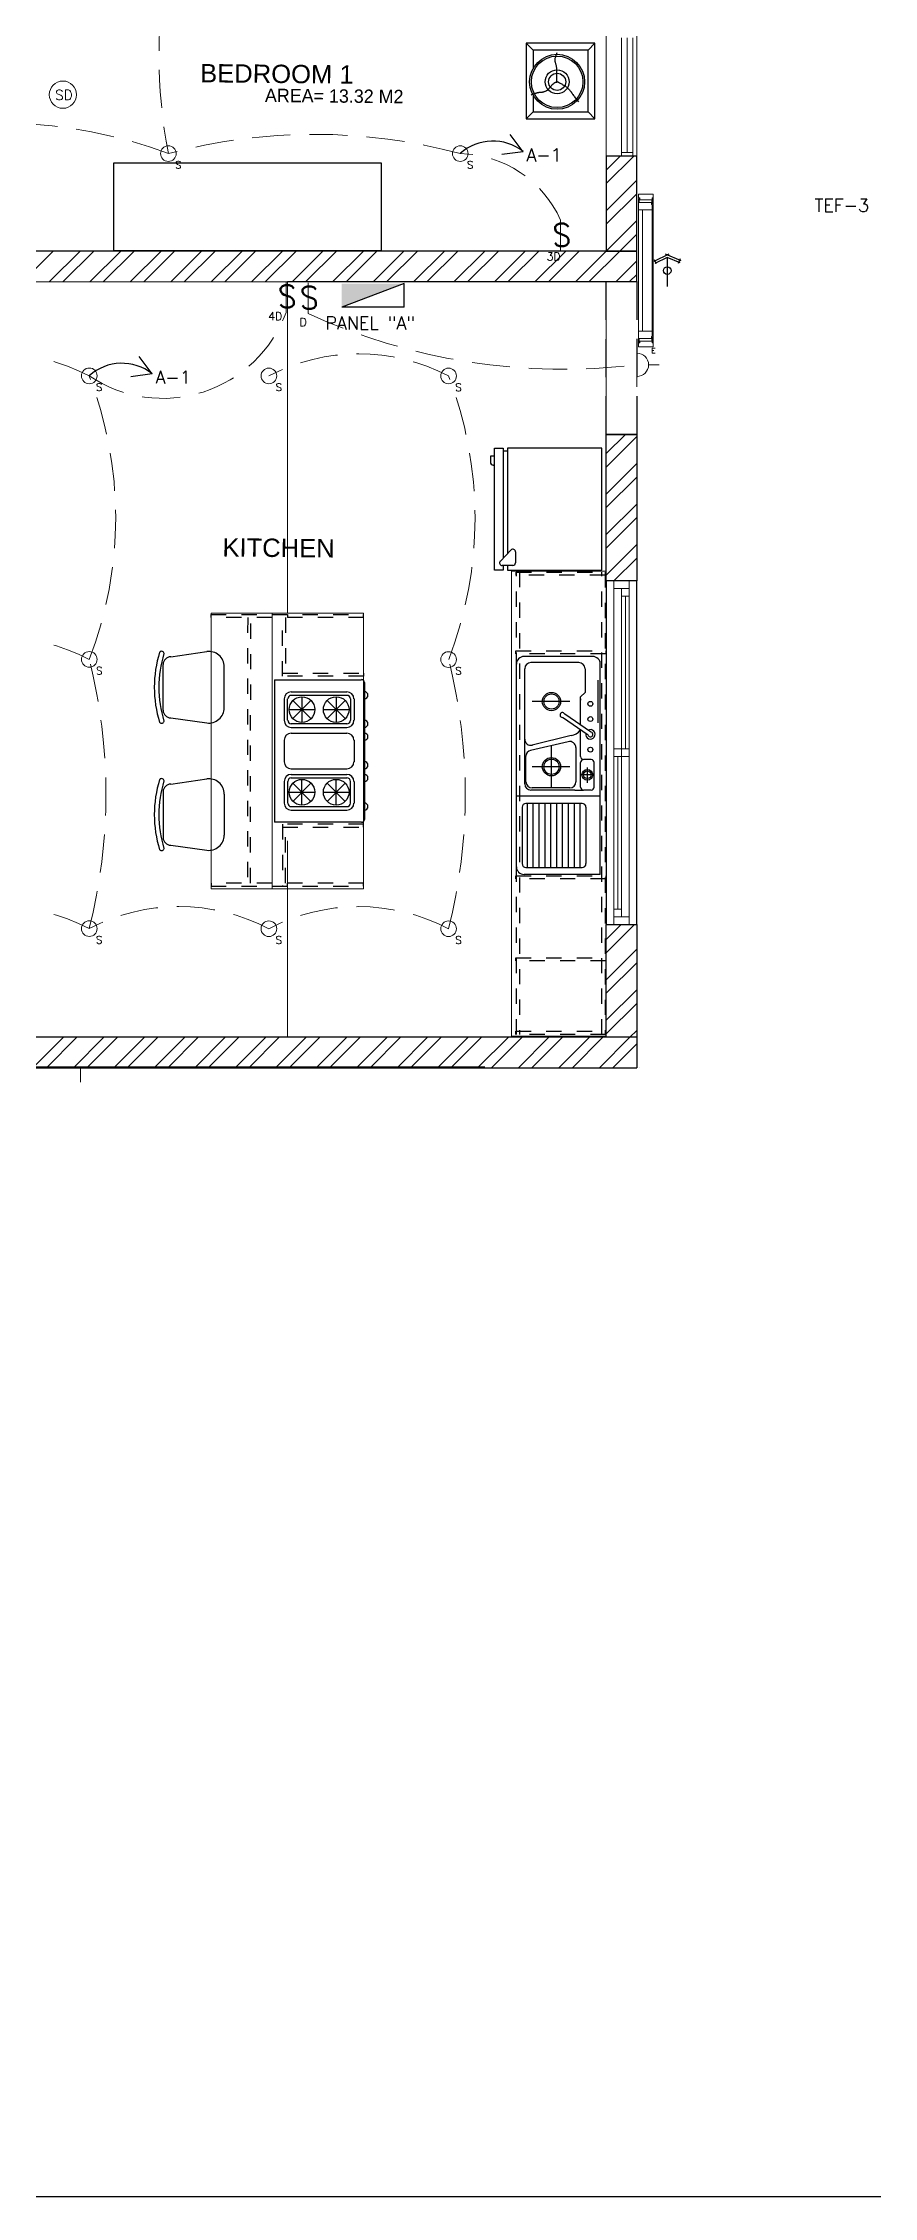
# Model space of a CAD drawing. Header units: millimetres. Extents: x 1605 to 1638, y 1273 to 1481.
# Drawn here: x 1614.85 to 1620.3, y 1456.2 to 1470.31 of the extents above; entities that cross this region are included whole.
import ezdxf

# ---------------------------------------------------------------- set-up
doc = ezdxf.new("R2010")
doc.units = ezdxf.units.MM
for name, pattern in [('DASHED2', [0.375, 0.25, -0.125]), ('HIDDEN', [0.375, 0.25, -0.125]), ('PLANTAS$0$HIDDEN', [0.375, 0.25, -0.125])]:
    doc.linetypes.add(name, pattern=pattern)
for name, color, linetype, lineweight in [('Electrico Salidas', 160, 'Continuous', 15), ('iluminacion', 1, 'Continuous', 15), ('MUEBLE COCINA', 3, 'Continuous', 20), ('muro bajo', 123, 'Continuous', 9), ('PERSONAS', 1, 'Continuous', 0), ('Ventanas', 3, 'Continuous', 13)]:
    doc.layers.add(name, color=color, linetype=linetype, lineweight=lineweight)
doc.layers.add('Ha-Muros 0.20', color=7, linetype='Continuous', true_color=0x8c8c8c)
for name, color, linetype in [('Li-Proyecciones', 40, 'HIDDEN'), ('Mo-Generales', 9, 'Continuous'), ('Mu-0.20', 5, 'Continuous'), ('Mu-Alfeizar', 141, 'Continuous'), ('Pi-Interior PI-02', 9, 'Continuous'), ('PLANTAS$0$proyeccion', 6, 'PLANTAS$0$HIDDEN'), ('Plump', 7, 'Continuous'), ('TEXTS', 1, 'Continuous'), ('Tx-Espacio', 7, 'Continuous')]:
    doc.layers.add(name, color=color, linetype=linetype)
doc.styles.add('CHICO', font='stylu.ttf')
doc.styles.add('GORDITA', font='swissek.ttf')
doc.styles.add('TEXTM', font='romans9.shx')
doc.styles.add('TEXTS', font='romans9.shx')

# ---------------------------------------------------------------- blocks, each defined once
blk = doc.blocks.new('A$Cec5ab6e8')
at = {"color": 9, "true_color": 0xc7c8ca}
for p, q in [((29.565, 15.59, 0), (29.115, 15.59, 0)), ((29.115, 15.59, 0), (29.115, 15.095, 0)), ((29.52, 15.545, 0), (29.16, 15.545, 0)), ((29.16, 15.545, 0), (29.16, 15.424, 0)), ((29.313, 15.517, 0), (29.315, 15.522, 0)), ((29.315, 15.522, 0), (29.317, 15.528, 0)), ((29.565, 15.59, 0), (29.52, 15.545, 0)), ((29.52, 15.14, 0), (29.52, 15.545, 0)), ((29.565, 15.095, 0), (29.565, 15.59, 0)), ((29.304, 15.487, 0), (29.305, 15.492, 0)), ((29.304, 15.483, 0), (29.304, 15.487, 0)), ((29.304, 15.479, 0), (29.304, 15.483, 0)), ((29.304, 15.475, 0), (29.304, 15.479, 0)), ((29.304, 15.472, 0), (29.304, 15.475, 0)), ((29.305, 15.468, 0), (29.304, 15.472, 0)), ((29.305, 15.492, 0), (29.306, 15.496, 0)), ((29.306, 15.465, 0), (29.305, 15.468, 0)), ((29.306, 15.496, 0), (29.308, 15.501, 0)), ((29.307, 15.462, 0), (29.306, 15.465, 0)), ((29.308, 15.458, 0), (29.307, 15.462, 0)), ((29.308, 15.501, 0), (29.309, 15.506, 0)), ((29.308, 15.455, 0), (29.308, 15.458, 0)), ((29.309, 15.452, 0), (29.308, 15.455, 0)), ((29.309, 15.506, 0), (29.311, 15.512, 0)), ((29.31, 15.449, 0), (29.309, 15.452, 0)), ((29.311, 15.445, 0), (29.31, 15.449, 0)), ((29.311, 15.512, 0), (29.313, 15.517, 0)), ((29.312, 15.442, 0), (29.311, 15.445, 0)), ((29.312, 15.439, 0), (29.312, 15.442, 0)), ((29.313, 15.436, 0), (29.312, 15.439, 0)), ((29.313, 15.433, 0), (29.313, 15.436, 0)), ((29.314, 15.429, 0), (29.313, 15.433, 0)), ((29.314, 15.426, 0), (29.314, 15.429, 0)), ((29.315, 15.423, 0), (29.314, 15.426, 0)), ((29.315, 15.42, 0), (29.315, 15.423, 0)), ((29.315, 15.417, 0), (29.315, 15.42, 0)), ((29.315, 15.414, 0), (29.315, 15.417, 0)), ((29.315, 15.411, 0), (29.315, 15.414, 0)), ((29.315, 15.407, 0), (29.315, 15.411, 0)), ((29.315, 15.404, 0), (29.315, 15.407, 0)), ((29.315, 15.401, 0), (29.315, 15.404, 0)), ((29.315, 15.397, 0), (29.315, 15.401, 0)), ((29.315, 15.394, 0), (29.315, 15.397, 0)), ((29.315, 15.39, 0), (29.315, 15.394, 0)), ((29.315, 15.386, 0), (29.315, 15.39, 0)), ((29.315, 15.382, 0), (29.315, 15.386, 0)), ((29.315, 15.378, 0), (29.315, 15.382, 0)), ((29.315, 15.374, 0), (29.315, 15.378, 0)), ((29.15, 15.251, 0), (29.147, 15.249, 0)), ((29.154, 15.253, 0), (29.15, 15.251, 0)), ((29.157, 15.255, 0), (29.154, 15.253, 0)), ((29.161, 15.256, 0), (29.157, 15.255, 0)), ((29.16, 15.25, 0), (29.16, 15.14, 0)), ((29.165, 15.258, 0), (29.161, 15.256, 0)), ((29.169, 15.259, 0), (29.165, 15.258, 0)), ((29.173, 15.26, 0), (29.169, 15.259, 0)), ((29.177, 15.261, 0), (29.173, 15.26, 0)), ((29.18, 15.262, 0), (29.177, 15.261, 0)), ((29.184, 15.263, 0), (29.18, 15.262, 0)), ((29.187, 15.264, 0), (29.184, 15.263, 0)), ((29.191, 15.265, 0), (29.187, 15.264, 0)), ((29.194, 15.265, 0), (29.191, 15.265, 0)), ((29.197, 15.266, 0), (29.194, 15.265, 0)), ((29.2, 15.266, 0), (29.197, 15.266, 0)), ((29.203, 15.266, 0), (29.2, 15.266, 0)), ((29.206, 15.267, 0), (29.203, 15.266, 0)), ((29.209, 15.267, 0), (29.206, 15.267, 0)), ((29.212, 15.268, 0), (29.209, 15.267, 0)), ((29.215, 15.268, 0), (29.212, 15.268, 0)), ((29.218, 15.268, 0), (29.215, 15.268, 0)), ((29.221, 15.269, 0), (29.218, 15.268, 0)), ((29.224, 15.269, 0), (29.221, 15.269, 0)), ((29.227, 15.27, 0), (29.224, 15.269, 0)), ((29.23, 15.271, 0), (29.227, 15.27, 0)), ((29.233, 15.272, 0), (29.23, 15.271, 0)), ((29.236, 15.273, 0), (29.233, 15.272, 0)), ((29.239, 15.274, 0), (29.236, 15.273, 0)), ((29.242, 15.276, 0), (29.239, 15.274, 0)), ((29.245, 15.277, 0), (29.242, 15.276, 0)), ((29.248, 15.279, 0), (29.245, 15.277, 0)), ((29.251, 15.281, 0), (29.248, 15.279, 0)), ((29.253, 15.283, 0), (29.251, 15.281, 0)), ((29.256, 15.286, 0), (29.253, 15.283, 0)), ((29.259, 15.289, 0), (29.256, 15.286, 0)), ((29.262, 15.292, 0), (29.259, 15.289, 0)), ((29.265, 15.295, 0), (29.262, 15.292, 0)), ((29.267, 15.298, 0), (29.265, 15.295, 0)), ((29.271, 15.301, 0), (29.267, 15.298, 0)), ((29.274, 15.305, 0), (29.271, 15.301, 0)), ((29.277, 15.309, 0), (29.274, 15.305, 0)), ((29.281, 15.313, 0), (29.277, 15.309, 0)), ((29.285, 15.317, 0), (29.281, 15.313, 0)), ((29.29, 15.321, 0), (29.285, 15.317, 0)), ((29.296, 15.326, 0), (29.29, 15.321, 0)), ((29.302, 15.33, 0), (29.296, 15.326, 0)), ((29.31, 15.335, 0), (29.302, 15.33, 0)), ((29.31, 15.342, 0), (29.318, 15.338, 0)), ((29.318, 15.339, 0), (29.31, 15.335, 0)), ((29.314, 15.331, 0), (29.315, 15.34, 0)), ((29.315, 15.37, 0), (29.315, 15.374, 0)), ((29.315, 15.365, 0), (29.315, 15.37, 0)), ((29.315, 15.36, 0), (29.315, 15.365, 0)), ((29.315, 15.354, 0), (29.315, 15.36, 0)), ((29.315, 15.347, 0), (29.315, 15.354, 0)), ((29.315, 15.34, 0), (29.315, 15.347, 0)), ((29.318, 15.338, 0), (29.325, 15.335, 0)), ((29.325, 15.335, 0), (29.332, 15.331, 0)), ((29.332, 15.331, 0), (29.337, 15.328, 0)), ((29.337, 15.328, 0), (29.342, 15.325, 0)), ((29.342, 15.325, 0), (29.347, 15.323, 0)), ((29.347, 15.323, 0), (29.351, 15.32, 0)), ((29.351, 15.32, 0), (29.354, 15.318, 0)), ((29.354, 15.318, 0), (29.358, 15.316, 0)), ((29.358, 15.316, 0), (29.362, 15.314, 0)), ((29.362, 15.314, 0), (29.365, 15.312, 0)), ((29.365, 15.312, 0), (29.368, 15.31, 0)), ((29.368, 15.31, 0), (29.371, 15.308, 0)), ((29.371, 15.308, 0), (29.374, 15.306, 0)), ((29.374, 15.306, 0), (29.377, 15.304, 0)), ((29.377, 15.304, 0), (29.38, 15.302, 0)), ((29.38, 15.302, 0), (29.382, 15.299, 0)), ((29.382, 15.299, 0), (29.385, 15.297, 0)), ((29.385, 15.297, 0), (29.388, 15.295, 0)), ((29.388, 15.295, 0), (29.39, 15.292, 0)), ((29.39, 15.292, 0), (29.393, 15.29, 0)), ((29.393, 15.29, 0), (29.396, 15.287, 0)), ((29.396, 15.287, 0), (29.398, 15.284, 0)), ((29.398, 15.284, 0), (29.401, 15.281, 0)), ((29.401, 15.281, 0), (29.403, 15.278, 0)), ((29.403, 15.278, 0), (29.405, 15.275, 0)), ((29.405, 15.275, 0), (29.408, 15.272, 0)), ((29.408, 15.272, 0), (29.41, 15.268, 0)), ((29.41, 15.268, 0), (29.413, 15.265, 0)), ((29.413, 15.265, 0), (29.416, 15.261, 0)), ((29.416, 15.261, 0), (29.418, 15.257, 0)), ((29.418, 15.257, 0), (29.421, 15.253, 0)), ((29.421, 15.253, 0), (29.424, 15.248, 0)), ((29.424, 15.248, 0), (29.428, 15.243, 0)), ((29.428, 15.243, 0), (29.431, 15.238, 0)), ((29.431, 15.238, 0), (29.435, 15.233, 0)), ((29.115, 15.095, 0), (29.16, 15.14, 0)), ((29.16, 15.14, 0), (29.52, 15.14, 0)), ((29.435, 15.233, 0), (29.44, 15.227, 0)), ((29.44, 15.227, 0), (29.445, 15.22, 0)), ((29.445, 15.22, 0), (29.45, 15.214, 0)), ((29.45, 15.214, 0), (29.457, 15.206, 0)), ((29.115, 15.095, 0), (29.565, 15.095, 0)), ((29.952, 14.162), (30.052, 14.21)), ((29.969, 14.145), (29.956, 14.172)), ((30.039, 14.186), (29.957, 14.147)), ((30.024, 14.21), (30.128, 14.167)), ((30.123, 14.152), (30.039, 14.186)), ((30.123, 14.178), (30.111, 14.148)), ((28.905, 12.885), (28.88, 12.885)), ((28.88, 12.885), (28.88, 12.845)), ((28.907, 12.139), (28.907, 12.937)), ((28.907, 12.937), (28.964, 12.937)), ((28.964, 12.937), (28.964, 12.218)), ((28.992, 12.918), (28.964, 12.918)), ((29.61, 12.937), (28.992, 12.937)), ((28.992, 12.937), (28.992, 12.247)), ((29.61, 12.139), (29.61, 12.937)), ((28.897, 12.827), (28.905, 12.827)), ((28.964, 12.139), (28.907, 12.139)), ((28.945, 12.198), (29.014, 12.269)), ((29.027, 12.168), (28.957, 12.168)), ((28.964, 12.168), (28.964, 12.139)), ((28.992, 12.168), (28.992, 12.139)), ((28.992, 12.139), (29.61, 12.139)), ((29.044, 12.258), (29.044, 12.186)), ((26.785, 11.571), (27.021, 11.605)), ((29.55, 11.573), (29.1, 11.573)), ((26.735, 11.221), (26.735, 11.521)), ((27.135, 11.237), (27.135, 11.506)), ((29.05, 10.196), (29.05, 11.523)), ((29.105, 11.031), (29.105, 11.493)), ((29.46, 11.533), (29.145, 11.533)), ((29.5, 11.493), (29.5, 11.336)), ((29.6, 10.146), (29.6, 11.542)), ((29.6, 10.708), (29.6, 11.523)), ((27.465, 11.421), (27.465, 10.487)), ((27.465, 11.421), (28.035, 11.421)), ((27.528, 11.295), (27.528, 11.155)), ((27.551, 11.155), (27.551, 11.295)), ((27.575, 11.342), (27.939, 11.342)), ((27.575, 11.319), (27.939, 11.319)), ((27.645, 11.309), (27.645, 11.141)), ((27.869, 11.309), (27.869, 11.141)), ((27.962, 11.295), (27.962, 11.155)), ((27.986, 11.295), (27.986, 11.155)), ((28.054, 11.403), (28.054, 10.506)), ((29.47, 11.308), (29.5, 11.336)), ((29.47, 11.128), (29.47, 11.308)), ((29.47, 11.296), (29.47, 11.286)), ((29.587, 11.139), (29.587, 11.417)), ((26.785, 11.171), (27.021, 11.138)), ((27.561, 11.225), (27.729, 11.225)), ((27.585, 11.285), (27.704, 11.166)), ((27.585, 11.166), (27.704, 11.285)), ((27.785, 11.225), (27.953, 11.225)), ((27.809, 11.166), (27.928, 11.285)), ((27.809, 11.285), (27.928, 11.166)), ((29.4, 11.278), (29.153, 11.278)), ((29.52, 11.057), (29.352, 11.174)), ((29.535, 11.079), (29.367, 11.196)), ((29.47, 11.124), (29.47, 11.256)), ((27.528, 11.024), (27.528, 10.884)), ((27.939, 11.132), (27.575, 11.132)), ((27.575, 11.108), (27.939, 11.108)), ((27.575, 11.071), (27.939, 11.071)), ((27.986, 11.024), (27.986, 10.884)), ((29.105, 10.738), (29.105, 11.031)), ((29.39, 11.015), (29.142, 10.958)), ((29.41, 11.056), (29.154, 10.992)), ((29.47, 10.977), (29.47, 11.088)), ((29.113, 10.752), (29.113, 10.919)), ((29.28, 10.712), (29.28, 10.989)), ((29.44, 10.976), (29.44, 10.752)), ((29.47, 10.918), (29.47, 10.977)), ((29.47, 10.718), (29.47, 10.878)), ((29.54, 10.898), (29.49, 10.898)), ((29.56, 10.718), (29.56, 10.878)), ((26.785, 10.737), (27.021, 10.771)), ((27.528, 10.754), (27.528, 10.613)), ((27.551, 10.754), (27.551, 10.613)), ((27.575, 10.838), (27.939, 10.838)), ((27.575, 10.8), (27.939, 10.8)), ((27.939, 10.777), (27.575, 10.777)), ((27.585, 10.743), (27.704, 10.624)), ((27.585, 10.624), (27.704, 10.743)), ((27.645, 10.599), (27.645, 10.768)), ((27.809, 10.624), (27.928, 10.743)), ((27.809, 10.743), (27.928, 10.624)), ((27.869, 10.599), (27.869, 10.768)), ((27.962, 10.613), (27.962, 10.754)), ((27.986, 10.754), (27.986, 10.613)), ((29.4, 10.851), (29.153, 10.851)), ((29.557, 10.798), (29.475, 10.798)), ((29.515, 10.745), (29.515, 10.845)), ((26.735, 10.687), (26.735, 10.387)), ((27.135, 10.672), (27.135, 10.403)), ((27.561, 10.684), (27.729, 10.684)), ((27.575, 10.59), (27.939, 10.59)), ((27.785, 10.684), (27.953, 10.684)), ((29.6, 10.658), (29.05, 10.658)), ((29.088, 10.585), (29.088, 10.216)), ((29.481, 10.61), (29.113, 10.61)), ((29.122, 10.193), (29.122, 10.611)), ((29.434, 10.698), (29.145, 10.698)), ((29.4, 10.712), (29.153, 10.712)), ((29.161, 10.193), (29.161, 10.611)), ((29.199, 10.193), (29.199, 10.611)), ((29.238, 10.193), (29.238, 10.611)), ((29.276, 10.193), (29.276, 10.611)), ((29.314, 10.193), (29.314, 10.611)), ((29.353, 10.193), (29.353, 10.611)), ((29.391, 10.193), (29.391, 10.611)), ((29.43, 10.193), (29.43, 10.611)), ((29.434, 10.698), (29.49, 10.698)), ((29.468, 10.193), (29.468, 10.611)), ((29.54, 10.698), (29.49, 10.698)), ((29.507, 10.216), (29.507, 10.585)), ((28.035, 10.487), (27.465, 10.487)), ((27.575, 10.567), (27.939, 10.567)), ((26.785, 10.337), (27.021, 10.304)), ((29.113, 10.191), (29.481, 10.191)), ((29.6, 10.146), (29.1, 10.146)), ((28.644, 8.884, 0), (22.85, 8.884, 0))]:
    blk.add_line(p, q, dxfattribs=at)
at = {"color": 9, "ltscale": 0.1, "true_color": 0xc7c8ca}
blk.add_line((30.039, 14.186), (30.039, 13.997), dxfattribs=at)
at = {"color": 9, "true_color": 0xc7c8ca}
for centre, radius in [((29.317, 15.337, 0), 0.18), ((29.317, 15.337, 0), 0.169), ((29.317, 15.337, 0), 0.0788), ((29.317, 15.337, 0), 0.0563), ((30.039, 14.101), 0.025), ((27.645, 11.225), 0.0841), ((27.869, 11.225), 0.0841), ((29.28, 11.278), 0.06), ((29.28, 11.278), 0.05), ((29.535, 11.263), 0.016), ((29.535, 11.163), 0.016), ((29.28, 10.851), 0.06), ((29.28, 10.851), 0.05), ((29.535, 10.963), 0.016), ((27.645, 10.684), 0.0841), ((27.869, 10.684), 0.0841), ((29.515, 10.798), 0.035), ((29.515, 10.798), 0.025)]:
    blk.add_circle(centre, radius, dxfattribs=at)
for centre, radius, start, end in [((28.897, 12.845), 0.0172, 180, 270), ((29.027, 12.258), 0.0172, 360, 135.8339), ((28.957, 12.186), 0.0172, 135.8339, 270), ((29.027, 12.186), 0.0172, 270, 360), ((27.454, 11.371), 0.777, 162.771, 197.2289), ((27.454, 11.371), 0.747, 162.771, 197.2289), ((26.725, 11.59), 0.0169, 9.9349, 135.6072), ((26.785, 11.521), 0.05, 90, 180), ((27.035, 11.506), 0.1, 360, 98.1301), ((29.1, 11.523), 0.05, 90, 180), ((29.55, 11.523), 0.05, 0, 90), ((29.145, 11.493), 0.04, 90, 180), ((29.46, 11.493), 0.04, 0, 90), ((27.575, 11.295), 0.0467, 90, 180), ((27.575, 11.295), 0.0234, 90, 180), ((27.939, 11.295), 0.0467, 0, 90), ((27.939, 11.295), 0.0234, 0, 90), ((28.035, 11.403), 0.0187, 0, 90), ((28.054, 11.319), 0.0234, 270, 90), ((26.725, 11.153), 0.0169, 224.3928, 350.0651), ((26.785, 11.221), 0.05, 180, 270), ((27.035, 11.237), 0.1, 261.8699, 360), ((27.575, 11.155), 0.0467, 180, 270), ((27.575, 11.155), 0.0234, 180, 270), ((27.939, 11.155), 0.0234, 270, 360), ((27.939, 11.155), 0.0467, 270, 0), ((28.054, 11.132), 0.0234, 270, 90), ((29.352, 11.19), 0.016, 20.179, 270), ((27.575, 11.024), 0.0467, 90, 180), ((27.939, 11.024), 0.0467, 0, 90), ((28.054, 11.048), 0.0234, 270, 90), ((29.145, 11.031), 0.04, 180, 284.0399), ((29.4, 10.976), 0.04, 0, 104.5889), ((29.401, 11.136), 0.0803, 276.5012, 325.6687), ((29.535, 11.063), 0.031, 170.1294, 120.0495), ((29.535, 11.063), 0.016, 200.179, 90), ((27.575, 10.884), 0.0467, 180, 270), ((27.939, 10.884), 0.0467, 270, 0), ((28.054, 10.861), 0.0234, 270, 90), ((29.153, 10.919), 0.04, 104.5889, 180), ((29.49, 10.918), 0.02, 180, 270), ((29.49, 10.878), 0.02, 90, 180), ((29.54, 10.878), 0.02, 0, 90), ((27.454, 10.537), 0.777, 162.7711, 197.229), ((27.454, 10.537), 0.747, 162.7711, 197.229), ((26.725, 10.756), 0.0169, 9.9349, 135.6072), ((26.785, 10.687), 0.05, 90, 180), ((27.035, 10.672), 0.1, 0, 98.1301), ((27.575, 10.754), 0.0467, 90, 180), ((27.575, 10.754), 0.0234, 90, 180), ((27.939, 10.754), 0.0467, 0, 90), ((27.939, 10.754), 0.0234, 0, 90), ((28.054, 10.777), 0.0234, 270, 90), ((29.145, 10.738), 0.04, 180, 270), ((29.153, 10.752), 0.04, 180, 270), ((29.4, 10.752), 0.04, 270, 0), ((27.575, 10.613), 0.0467, 180, 270), ((27.575, 10.613), 0.0234, 180, 270), ((27.939, 10.613), 0.0234, 270, 0), ((27.939, 10.613), 0.0467, 270, 0), ((28.054, 10.59), 0.0234, 270, 90), ((29.113, 10.585), 0.0252, 90, 180), ((29.49, 10.718), 0.02, 180, 270), ((29.481, 10.585), 0.0252, 0, 90), ((29.54, 10.718), 0.02, 270, 0), ((28.035, 10.506), 0.0187, 270, 0), ((26.725, 10.319), 0.0169, 224.3928, 350.0651), ((26.785, 10.387), 0.05, 180, 270), ((27.035, 10.403), 0.1, 261.8699, 0), ((29.1, 10.196), 0.05, 180, 270), ((29.113, 10.216), 0.0252, 180, 270), ((29.481, 10.216), 0.0252, 270, 0)]:
    blk.add_arc(centre, radius, start, end, dxfattribs=at)
at = {"layer": 'Defpoints', "color": 9, "true_color": 0xc7c8ca}
blk.add_line((17.043, 8.88), (29.839, 8.879), dxfattribs=at)
at = {"layer": 'Ha-Muros 0.20', "color": 9, "linetype": 'Continuous', "true_color": 0xc7c8ca}
for p, q in [((29.639, 14.759, 0), (29.73, 14.85, 0)), ((29.639, 14.67, 0), (29.819, 14.85, 0)), ((29.639, 14.493, 0), (29.839, 14.693, 0)), ((29.639, 14.405, 0), (29.839, 14.604, 0)), ((29.639, 14.228, 0), (29.839, 14.428, 0)), ((29.727, 14.228, 0), (29.839, 14.339, 0)), ((25.815, 14.028, 0), (26.015, 14.228, 0)), ((25.991, 14.028, 0), (26.191, 14.228, 0)), ((26.08, 14.028, 0), (26.28, 14.228, 0)), ((26.257, 14.028, 0), (26.457, 14.228, 0)), ((26.345, 14.028, 0), (26.545, 14.228, 0)), ((26.522, 14.028, 0), (26.722, 14.228, 0)), ((26.61, 14.028, 0), (26.81, 14.228, 0)), ((26.787, 14.028, 0), (26.987, 14.228, 0)), ((26.875, 14.028, 0), (27.075, 14.228, 0)), ((27.052, 14.028, 0), (27.252, 14.228, 0)), ((27.141, 14.028, 0), (27.341, 14.228, 0)), ((27.317, 14.028, 0), (27.517, 14.228, 0)), ((27.406, 14.028, 0), (27.606, 14.228, 0)), ((27.582, 14.028, 0), (27.782, 14.228, 0)), ((27.671, 14.028, 0), (27.871, 14.228, 0)), ((27.848, 14.028, 0), (28.048, 14.228, 0)), ((27.936, 14.028, 0), (28.136, 14.228, 0)), ((28.113, 14.028, 0), (28.313, 14.228, 0)), ((28.201, 14.028, 0), (28.401, 14.228, 0)), ((28.378, 14.028, 0), (28.578, 14.228, 0)), ((28.466, 14.028, 0), (28.666, 14.228, 0)), ((28.643, 14.028, 0), (28.843, 14.228, 0)), ((28.732, 14.028, 0), (28.932, 14.228, 0)), ((28.908, 14.028, 0), (29.108, 14.228, 0)), ((28.997, 14.028, 0), (29.197, 14.228, 0)), ((29.173, 14.028, 0), (29.373, 14.228, 0)), ((29.262, 14.028, 0), (29.462, 14.228, 0)), ((29.439, 14.028, 0), (29.639, 14.228, 0)), ((29.527, 14.028, 0), (29.727, 14.228, 0)), ((29.704, 14.028, 0), (29.84, 14.164, 0)), ((29.704, 14.028, 0), (29.704, 14.028, 0)), ((29.792, 14.028, 0), (29.84, 14.076, 0)), ((29.792, 14.028, 0), (29.792, 14.028, 0)), ((29.639, 12.902, 0), (29.764, 13.027, 0)), ((29.639, 12.813, 0), (29.839, 13.013, 0)), ((29.639, 12.637, 0), (29.839, 12.837, 0)), ((29.639, 12.548, 0), (29.839, 12.748, 0)), ((29.639, 12.371, 0), (29.839, 12.571, 0)), ((29.639, 12.283, 0), (29.839, 12.483, 0)), ((29.639, 12.106, 0), (29.839, 12.306, 0)), ((29.689, 12.068, 0), (29.839, 12.218, 0)), ((29.639, 9.72, 0), (29.737, 9.818, 0)), ((29.639, 9.632, 0), (29.825, 9.818, 0)), ((29.639, 9.455, 0), (29.839, 9.655, 0)), ((29.639, 9.367, 0), (29.839, 9.566, 0)), ((29.639, 9.19, 0), (29.839, 9.389, 0)), ((29.639, 9.102, 0), (29.839, 9.301, 0)), ((25.881, 8.879, 0), (26.081, 9.079, 0)), ((25.97, 8.879, 0), (26.17, 9.079, 0)), ((26.147, 8.879, 0), (26.347, 9.079, 0)), ((26.235, 8.879, 0), (26.435, 9.079, 0)), ((26.412, 8.879, 0), (26.612, 9.079, 0)), ((26.5, 8.879, 0), (26.7, 9.079, 0)), ((26.677, 8.879, 0), (26.877, 9.079, 0)), ((26.765, 8.879, 0), (26.965, 9.079, 0)), ((26.942, 8.879, 0), (27.142, 9.079, 0)), ((27.03, 8.879, 0), (27.23, 9.079, 0)), ((27.207, 8.879, 0), (27.407, 9.079, 0)), ((27.296, 8.879, 0), (27.496, 9.079, 0)), ((27.472, 8.879, 0), (27.672, 9.079, 0)), ((27.561, 8.879, 0), (27.761, 9.079, 0)), ((27.738, 8.879, 0), (27.938, 9.079, 0)), ((27.826, 8.879, 0), (28.026, 9.079, 0)), ((28.003, 8.879, 0), (28.203, 9.079, 0)), ((28.091, 8.879, 0), (28.291, 9.079, 0)), ((28.268, 8.879, 0), (28.468, 9.079, 0)), ((28.356, 8.879, 0), (28.556, 9.079, 0)), ((28.533, 8.879, 0), (28.733, 9.079, 0)), ((28.621, 8.879, 0), (28.821, 9.079, 0)), ((28.798, 8.88, 0), (28.998, 9.079, 0)), ((28.887, 8.879, 0), (29.087, 9.079, 0)), ((29.063, 8.879, 0), (29.263, 9.079, 0)), ((29.152, 8.879, 0), (29.352, 9.079, 0)), ((29.329, 8.879, 0), (29.529, 9.079, 0)), ((29.417, 8.879, 0), (29.617, 9.079, 0)), ((29.594, 8.879, 0), (29.794, 9.079, 0)), ((29.682, 8.879, 0), (29.839, 9.036, 0)), ((29.794, 9.079, 0), (29.839, 9.124, 0)), ((29.859, 8.879, 0), (29.859, 8.879, 0))]:
    blk.add_line(p, q, dxfattribs=at)
at = {"layer": 'Li-Proyecciones', "color": 9, "true_color": 0xc7c8ca}
for p, q in [((29.639, 13.027), (29.639, 14.028)), ((29.639, 14.028), (29.839, 14.028)), ((29.839, 14.028), (29.839, 13.027)), ((29.839, 13.027), (29.639, 13.027))]:
    blk.add_line(p, q, dxfattribs=at)
at = {"layer": 'Li-Proyecciones', "color": 9, "linetype": 'HIDDEN', "lineweight": 0, "ltscale": 0.5, "true_color": 0xc7c8ca, "extrusion": (2.61482e-07, 5.12573e-07, 1)}
blk.add_line((26.194, 8.784, 0), (26.194, 8.884, 0), dxfattribs=at)
at = {"layer": 'Mo-Generales', "color": 9, "true_color": 0xc7c8ca}
for p, q in [((28.165, 14.805, 0), (26.41, 14.805, 0)), ((26.41, 14.805, 0), (26.41, 14.233, 0)), ((28.165, 14.233, 0), (28.165, 14.805, 0)), ((26.41, 14.233, 0), (28.165, 14.233, 0))]:
    blk.add_line(p, q, dxfattribs=at)
at = {"layer": 'Mu-0.20', "color": 9, "true_color": 0xc7c8ca}
for p, q in [((29.839, 14.85), (29.639, 14.85)), ((29.639, 14.85), (29.639, 14.228)), ((29.839, 14.228), (29.839, 14.85)), ((29.839, 14.228), (22.909, 14.227)), ((29.639, 14.228), (29.839, 14.228)), ((29.839, 14.028), (29.839, 14.228)), ((22.909, 14.027), (29.839, 14.028)), ((29.639, 13.027), (29.839, 13.027)), ((29.639, 12.068), (29.639, 13.027)), ((29.839, 13.027), (29.839, 12.068)), ((29.839, 12.068), (29.639, 12.068)), ((29.639, 9.079), (29.639, 9.818)), ((29.639, 9.818), (29.839, 9.818)), ((29.839, 9.818), (29.839, 8.879)), ((29.839, 9.079), (19.884, 9.079)), ((29.839, 9.079), (29.639, 9.079)), ((19.884, 8.879), (29.682, 8.879)), ((28.844, 8.884, 0), (28.644, 8.884, 0)), ((28.843, 8.88, 0), (28.644, 8.88, 0))]:
    blk.add_line(p, q, dxfattribs=at)
at = {"layer": 'Mu-Alfeizar', "color": 9, "true_color": 0xc7c8ca}
for p, q in [((29.839, 12.068), (29.639, 12.068)), ((29.639, 12.068), (29.639, 9.818)), ((29.839, 9.818), (29.839, 12.068)), ((29.639, 9.818), (29.839, 9.818))]:
    blk.add_line(p, q, dxfattribs=at)
at = {"layer": 'MUEBLE COCINA', "color": 9, "true_color": 0xc7c8ca}
for p, q in [((29.639, 12.132), (29.017, 12.132)), ((29.017, 12.132), (29.017, 9.086)), ((27.049, 11.856), (27.049, 10.052)), ((27.049, 11.856), (28.049, 11.856)), ((27.45, 10.052), (27.45, 11.856)), ((28.049, 11.856), (28.049, 10.052)), ((28.049, 10.052), (27.049, 10.052)), ((29.017, 9.086), (29.636, 9.086))]:
    blk.add_line(p, q, dxfattribs=at)
at = {"layer": 'muro bajo', "color": 9, "true_color": 0xc7c8ca}
for p, q in [((29.639, 15.65), (29.639, 14.85)), ((29.839, 15.65), (29.839, 14.85))]:
    blk.add_line(p, q, dxfattribs=at)
at = {"layer": 'PERSONAS', "color": 9, "true_color": 0xc7c8ca}
for p, q in [((29.16, 15.545, 0), (29.115, 15.59, 0)), ((29.565, 15.095, 0), (29.52, 15.14, 0))]:
    blk.add_line(p, q, dxfattribs=at)
at = {"layer": 'Pi-Interior PI-02', "color": 9, "lineweight": 0, "true_color": 0xc7c8ca}
for p, q in [((29.639, 14.028), (27.549, 14.028)), ((27.549, 14.028), (27.549, 11.856)), ((29.639, 13.939), (29.639, 13.027)), ((27.549, 9.079), (27.549, 10.366))]:
    blk.add_line(p, q, dxfattribs=at)
at = {"layer": 'PLANTAS$0$proyeccion', "color": 9, "linetype": 'DASHED2', "ltscale": 0.1, "true_color": 0xc7c8ca}
for p, q in [((29.048, 12.105), (29.048, 12.125)), ((29.048, 12.125), (29.631, 12.125)), ((29.631, 12.105), (29.048, 12.105)), ((29.051, 9.098), (29.051, 12.126)), ((29.051, 12.126), (29.071, 12.126)), ((29.071, 12.126), (29.071, 9.098)), ((29.611, 9.098), (29.611, 12.125)), ((29.631, 12.125), (29.631, 12.105)), ((29.631, 12.125), (29.631, 9.098)), ((27.049, 11.828), (27.049, 11.848)), ((27.049, 11.848), (28.049, 11.848)), ((28.049, 11.828), (27.049, 11.828)), ((27.289, 11.828), (27.288, 10.089)), ((27.308, 10.089), (27.309, 11.828)), ((27.517, 11.443), (27.517, 11.848)), ((27.537, 11.828), (27.537, 11.463)), ((27.549, 11.848), (27.549, 11.828)), ((28.049, 11.828), (28.049, 11.848)), ((29.046, 11.591), (29.046, 11.611)), ((29.046, 11.611), (29.636, 11.611)), ((29.636, 11.591), (29.046, 11.591)), ((29.636, 11.611), (29.636, 11.591)), ((27.517, 11.463), (28.049, 11.463)), ((28.049, 11.443), (27.517, 11.443)), ((28.049, 11.463), (28.049, 11.443)), ((28.049, 10.474), (27.517, 10.474)), ((27.517, 10.474), (27.517, 10.069)), ((27.517, 10.454), (28.049, 10.454)), ((27.537, 10.089), (27.537, 10.454)), ((28.049, 10.454), (28.049, 10.474)), ((28.049, 10.089), (27.049, 10.089)), ((27.049, 10.089), (27.049, 10.069)), ((27.049, 10.069), (28.049, 10.069)), ((27.549, 10.069), (27.549, 10.089)), ((28.049, 10.069), (28.049, 10.089)), ((29.046, 10.116), (29.046, 10.136)), ((29.046, 10.136), (29.636, 10.136)), ((29.636, 10.116), (29.046, 10.116)), ((29.636, 10.136), (29.636, 10.116)), ((29.046, 9.579), (29.046, 9.599)), ((29.046, 9.599), (29.636, 9.599)), ((29.636, 9.599), (29.636, 9.579)), ((29.636, 9.579), (29.046, 9.579)), ((29.046, 9.098), (29.046, 9.118)), ((29.046, 9.118), (29.636, 9.118)), ((29.636, 9.098), (29.046, 9.098)), ((29.636, 9.118), (29.636, 9.098))]:
    blk.add_line(p, q, dxfattribs=at)
at = {"layer": 'Ventanas', "color": 9, "true_color": 0xc7c8ca}
for p, q in [((29.739, 14.875), (29.739, 15.625)), ((29.776, 14.875), (29.776, 15.625)), ((29.814, 15.625), (29.814, 14.875)), ((29.739, 14.85), (29.739, 14.875)), ((29.739, 14.875), (29.814, 14.875)), ((29.814, 14.85), (29.739, 14.85)), ((29.814, 14.875), (29.814, 14.85)), ((29.947, 14.601), (29.851, 14.601)), ((29.851, 14.601), (29.851, 14.576)), ((29.851, 14.576), (29.858, 14.576)), ((29.855, 14.573), (29.851, 14.573)), ((29.851, 14.573), (29.851, 14.499)), ((29.855, 14.547), (29.855, 14.573)), ((29.935, 14.547), (29.855, 14.547)), ((29.858, 14.576), (29.858, 14.563)), ((29.858, 14.563), (29.937, 14.563)), ((29.935, 14.534), (29.935, 14.547)), ((29.94, 14.534), (29.935, 14.534)), ((29.937, 14.563), (29.937, 14.538)), ((29.937, 14.538), (29.94, 14.538)), ((29.94, 14.576), (29.947, 14.576)), ((29.94, 14.538), (29.94, 14.576)), ((29.94, 14.499), (29.94, 14.534)), ((29.947, 14.576), (29.947, 14.601)), ((29.947, 13.627), (29.947, 14.576)), ((29.851, 14.499), (29.94, 14.499)), ((29.851, 14.499), (29.851, 13.703)), ((29.876, 14.499), (29.876, 13.703)), ((29.94, 13.703), (29.94, 14.499)), ((29.851, 13.63), (29.851, 13.703)), ((29.851, 13.703), (29.94, 13.703)), ((29.94, 13.703), (29.94, 13.668)), ((29.855, 13.63), (29.851, 13.63)), ((29.851, 13.601), (29.851, 13.627)), ((29.851, 13.627), (29.858, 13.627)), ((29.947, 13.601), (29.851, 13.601)), ((29.935, 13.656), (29.855, 13.656)), ((29.855, 13.656), (29.855, 13.63)), ((29.858, 13.627), (29.858, 13.639)), ((29.858, 13.639), (29.937, 13.639)), ((29.94, 13.668), (29.935, 13.668)), ((29.935, 13.668), (29.935, 13.656)), ((29.937, 13.639), (29.937, 13.665)), ((29.937, 13.665), (29.94, 13.665)), ((29.94, 13.665), (29.94, 13.627)), ((29.94, 13.627), (29.947, 13.627)), ((29.947, 13.627), (29.947, 13.601)), ((29.689, 12.018), (29.689, 12.068)), ((29.689, 12.068), (29.789, 12.068)), ((29.689, 9.818), (29.689, 12.068)), ((29.789, 12.018), (29.689, 12.018)), ((29.739, 12.018), (29.739, 10.968)), ((29.739, 11.968), (29.739, 12.018)), ((29.739, 12.018), (29.789, 12.018)), ((29.789, 12.068), (29.789, 12.018)), ((29.789, 12.018), (29.789, 11.968)), ((29.789, 11.968), (29.739, 11.968)), ((29.764, 10.968), (29.764, 11.968)), ((29.789, 11.968), (29.789, 10.968)), ((29.689, 10.918), (29.689, 10.968)), ((29.689, 10.968), (29.739, 10.968)), ((29.689, 10.918), (29.689, 9.918)), ((29.739, 10.918), (29.689, 10.918)), ((29.714, 9.918), (29.714, 10.918)), ((29.739, 10.918), (29.739, 10.968)), ((29.739, 10.968), (29.789, 10.968)), ((29.739, 10.968), (29.739, 10.918)), ((29.789, 10.918), (29.739, 10.918)), ((29.739, 10.918), (29.739, 9.918)), ((29.789, 10.968), (29.789, 10.918)), ((29.789, 9.868), (29.789, 10.918)), ((29.689, 9.868), (29.689, 9.918)), ((29.689, 9.918), (29.739, 9.918)), ((29.739, 9.918), (29.739, 9.868)), ((29.789, 9.868), (29.689, 9.868)), ((29.689, 9.868), (29.689, 9.818)), ((29.739, 9.868), (29.689, 9.868)), ((29.689, 9.818), (29.789, 9.818)), ((29.789, 9.818), (29.789, 9.868))]:
    blk.add_line(p, q, dxfattribs=at)
at = {"layer": 'Tx-Espacio', "color": 9, "true_color": 0xc7c8ca}
for s, height, style, p in [('BEDROOM 1', 0.12, 'GORDITA', (26.977, 15.334)), ('AREA= 13.32 M2', 0.08752, 'CHICO', (27.402, 15.205)), ('KITCHEN', 0.12, 'GORDITA', (27.123, 12.228))]:
    blk.add_text(s, height=height, rotation=359.4623, dxfattribs=dict(at, style=style)).set_placement(p)
blk = doc.blocks.new('A$Cb34c378b')
at = {"layer": 'iluminacion', "lineweight": -2}
for p, q in [((0, 0.094, 0), (0, 0.395, 0)), ((0.104, 0.198, 0), (0.198, 0.198, 0)), ((0, 0, 0), (0, 0.094, 0))]:
    blk.add_line(p, q, dxfattribs=at)
blk.add_arc((0, 0.198, 0), 0.104, 270, 90, dxfattribs=at)
blk = doc.blocks.new('A$C432f1252')
at = {"layer": 'iluminacion', "color": 0}
blk.add_line((0.063, 0), (0.063, 0.228), dxfattribs=at)
at = {"layer": 'iluminacion', "color": 0, "insert": (0, 0.202), "char_height": 0.167, "attachment_point": 1, "style": 'TEXTM'}
blk.add_mtext_dynamic_manual_height_columns('S', width=6.44383, gutter_width=13.892, heights=[0], dxfattribs=at)
blk = doc.blocks.new('A$Ce067206a')
at = {"color": 0}
for q in [(0.56, 0.358), (0.703, 0.358)]:
    blk.add_line((0.631, 0.235), q, dxfattribs=at)
blk.add_arc((0.322, 0.322), 0.322, 344.3744, 64.1633, dxfattribs=at)

msp = doc.modelspace()

# ---------------------------------------------------------------- hatches: boundary and pattern name
h = msp.add_hatch(color=7)
h.dxf.hatch_style = 1
h.paths.add_polyline_path([(1616.80903, 1468.73603), (1616.80903, 1468.58122), (1617.2179, 1468.73603)])

# ---------------------------------------------------------------- linework, layer by layer
at = {"color": 7}
msp.add_line((1617.2179, 1468.73603, 0.35988), (1616.80903, 1468.58122, 0.35988), dxfattribs=at)
for q in [(1617.2179, 1468.73603, 0.35988), (1616.80903, 1468.58122, 0.35988)]:
    msp.add_line((1617.2179, 1468.58122, 0.35988), q)
at = {"layer": 'Electrico Salidas', "color": 0, "linetype": 'PLANTAS$0$HIDDEN'}
for centre, radius, start, end in [((1619.04986, 1470.23438), 3.43899, 169.151849, 190.848151), ((1614.58766, 1466.71179), 3.07313, 69.33186, 108.286098), ((1616.62885, 1466.02033), 3.69284, 74.98962, 105.011838), ((1614.56466, 1467.00823, -0.00001), 1.26803, 62.333839, 117.62963), ((1616.91902, 1467.00748, -0.00001), 1.26803, 62.333839, 117.62963), ((1612.74959, 1467.20164, -0.00001), 2.57734, 338.907072, 21.143075), ((1615.10467, 1467.20089, -0.00002), 2.57734, 338.907072, 21.143075), ((1614.56476, 1465.15105, -0.00001), 1.26803, 62.333839, 117.62963), ((1611.65415, 1465.39401, -0.00001), 3.60904, 345.832865, 14.114321), ((1614.00923, 1465.39326, -0.00002), 3.60904, 345.832865, 14.114321), ((1614.56466, 1463.38764, -0.00001), 1.26803, 62.333839, 117.62963), ((1615.74148, 1463.38727, -0.00001), 1.26803, 62.333839, 117.62963), ((1616.91902, 1463.38689, -0.00001), 1.26803, 62.333839, 117.62963)]:
    msp.add_arc(centre, radius, start, end, dxfattribs=at)
at = {"layer": 'iluminacion', "color": 3}
msp.add_circle((1614.98129, 1469.97308, 0.174), 0.08946, dxfattribs=at)
at = {"layer": 'iluminacion'}
for centre in [(1615.67233, 1469.58714), (1617.58527, 1469.58716), (1615.15415, 1468.13128, -0.00001), (1616.33097, 1468.13091, -0.00001), (1617.50851, 1468.13053, -0.00002), (1615.15424, 1466.27411, -0.00002), (1617.5086, 1466.27335, -0.00002), (1615.15415, 1464.5107, -0.00001), (1616.33097, 1464.51032, -0.00001), (1617.50851, 1464.50994, -0.00002)]:
    msp.add_circle(centre, 0.05136, dxfattribs=at)
at = {"layer": 'iluminacion', "color": 0, "linetype": 'PLANTAS$0$HIDDEN'}
for centre, radius, start, end in [((1617.56916, 1468.84902, 0.174), 0.73832, 24.144453, 88.749413), ((1615.63587, 1468.84412, 0.34799), 0.86035, 235.950051, 339.817693), ((1618.25986, 1472.18846, 0.174), 4.01389, 245.38353, 276.91538)]:
    msp.add_arc(centre, radius, start, end, dxfattribs=at)
at = {"layer": 'Plump'}
msp.add_lwpolyline([(1638.42771, 1456.20352), (1605.44565, 1456.20352), (1605.44565, 1480.94006), (1638.42771, 1480.94006)], close=True, dxfattribs=at)

# ---------------------------------------------------------------- block references
msp.add_blockref('A$Cec5ab6e8', (1588.90298, 1454.72028))
at = {"color": 0, "rotation": 67.53511702162903}
for p in [(1617.97361, 1468.92679), (1615.54248, 1467.47091, 0.34799)]:
    msp.add_blockref('A$Ce067206a', p, dxfattribs=at)
at = {"layer": 'iluminacion', "xscale": 0.8810679781965238, "yscale": 0.8810679781965238, "zscale": 0.8810679781965238}
for p in [(1618.18732, 1468.95055, 0.174), (1616.38782, 1468.5473, 0.174), (1616.53234, 1468.53937, 0.174)]:
    msp.add_blockref('A$C432f1252', p, dxfattribs=at)
at = {"layer": 'iluminacion', "color": 0, "xscale": -0.7321042113575733, "yscale": 0.7321042113575733, "zscale": 0.7321042113575733, "rotation": 180}
msp.add_blockref('A$Cb34c378b', (1618.74314, 1468.34855, 0.42879), dxfattribs=at)

# ---------------------------------------------------------------- texts
at = {"layer": 'TEXTS', "color": 0, "linetype": 'HIDDEN', "style": 'TEXTS'}
for s, height, p in [('SD', 0.065324, (1614.93058, 1469.93838, 0.31814)), ('A-1', 0.084237, (1618.01889, 1469.53641, 0.35988)), ('S', 0.04933, (1615.7164, 1469.48854, -0.2577)), ('S', 0.04933, (1617.62933, 1469.48856, -0.2577)), ('TEF-3', 0.084237, (1619.9066, 1469.20631, 0.35988)), ('3D', 0.052416, (1618.15122, 1468.88654, 0.28966)), ('4D', 0.052416, (1616.32697, 1468.49545, 0.28966)), ('D', 0.05242, (1616.53199, 1468.45753, 0.28966)), ('PANEL "A"', 0.084237, (1616.70108, 1468.43589, 0.35988)), ('E', 0.03429, (1618.83709, 1468.27924, 0.24966)), ('A-1', 0.084237, (1615.58776, 1468.08053, 0.70786)), ('S', 0.04933, (1615.19821, 1468.03268, -0.25772)), ('S', 0.04933, (1616.37503, 1468.0323, -0.25772)), ('S', 0.04933, (1617.55257, 1468.03193, -0.25772)), ('S', 0.04933, (1615.19831, 1466.1755, -0.25772)), ('S', 0.04933, (1617.55267, 1466.17475, -0.25772)), ('S', 0.04933, (1615.19821, 1464.41209, -0.25772)), ('S', 0.04933, (1616.37503, 1464.41172, -0.25772)), ('S', 0.04933, (1617.55257, 1464.41134, -0.25772))]:
    msp.add_text(s, height=height, dxfattribs=at).set_placement(p)

doc.saveas('drawing.dxf')
